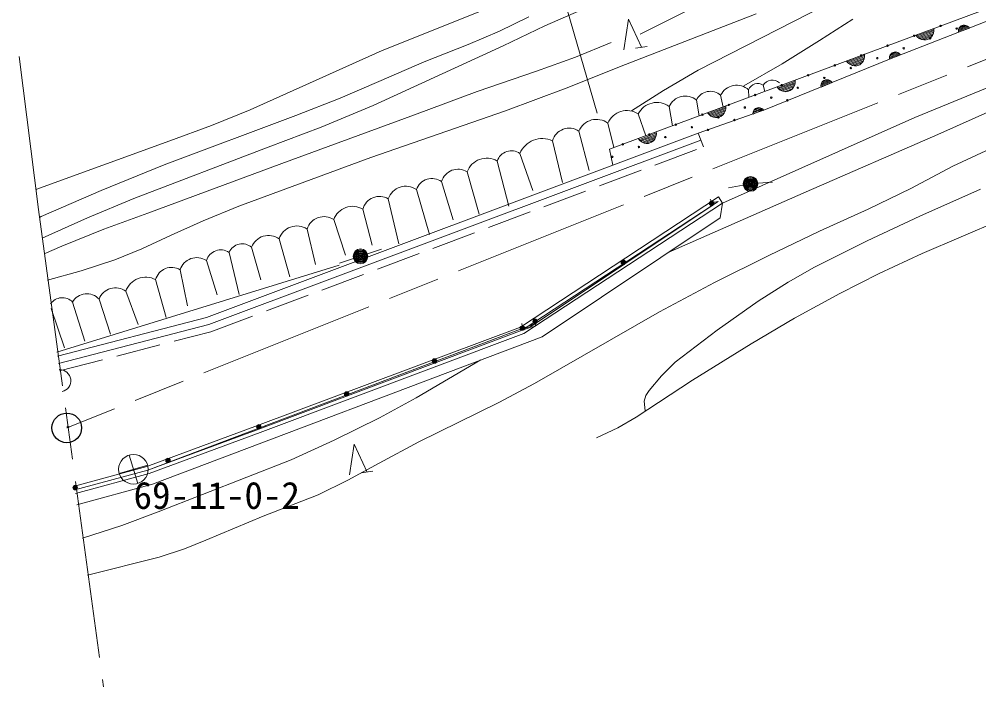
# Model space of a CAD drawing. Units: millimetres, scale not verified. Extents: x 39477 to 671106, y 19738 to 375030.
# Drawn here: x 296678 to 360584, y 259836 to 304286 of the extents above; entities that cross this region are included whole.
import ezdxf
from ezdxf.enums import TextEntityAlignment as Align

# ---------------------------------------------------------------- set-up
doc = ezdxf.new("R2010")
doc.units = ezdxf.units.MM
doc.header["$LTSCALE"] = 986.92
doc.linetypes.add('CHAIN', pattern=[18.5, 12, -1.5, 3.5, -1.5])
doc.linetypes.add('USER1', pattern=[4, 3, -1])
for name, color, linetype, lineweight in [('M-BGD', 7, 'Continuous', 13), ('M-BMK', 2, 'CHAIN', 13), ('M-BMK-SRVR', 3, 'Continuous', 25), ('M-STR-HTXT', 7, 'Continuous', 13)]:
    doc.layers.add(name, color=color, linetype=linetype, lineweight=lineweight)
doc.layers.add('M-OTRS', color=6, linetype='Continuous')
doc.styles.add('ＭＳ ゴシック', font='')
doc.styles.get('ＭＳ ゴシック').set_extended_font_data('MS Gothic')

# ---------------------------------------------------------------- blocks, each defined once
blk = doc.blocks.new('BUHIN8')
at = {"color": 6, "linetype": 'Continuous', "lineweight": 25}
for radius in [0.0437, 0.0375, 0.0312, 0.025, 0.0187, 0.0125, 0.0063]:
    blk.add_circle((0, 0), radius, dxfattribs=at)

msp = doc.modelspace()

# ---------------------------------------------------------------- linework, layer by layer
at = {"layer": 'M-BGD'}
for p, q in [((346350.4, 307451.8), (338032.7, 303298.4)), ((320851.3, 302191.8), (329595.3, 305706.7)), ((331692, 303842.2), (334593.1, 305106.5)), ((341887.9, 300899.7), (350385.4, 305211.9)), ((330610, 304453), (328661.9, 303498.4)), ((335997.5, 295624.1), (360686.2, 304825.4)), ((336947.7, 302247.6), (337249.3, 304285)), ((337050.9, 301272), (345754.2, 304652.5)), ((337249.3, 304285), (338119, 302418)), ((349969.7, 302858.6), (352193.2, 304286.8)), ((354627.4, 301621.8), (361402.8, 304257.8)), ((328909, 302519.2), (331692, 303842.2)), ((356389.9, 303224.2), (357591.5, 303672)), ((356464.8, 303170), (357570.3, 303582)), ((357591.5, 303672), (357597.1, 303509.9)), ((359222.4, 303511.1), (359237.9, 303601.8)), ((359962.7, 303697.5), (359227.3, 303411.4)), ((359233.9, 303481.7), (359910.4, 303744.9)), ((359237.9, 303601.8), (359282.8, 303704)), ((359858.1, 303792.3), (359240.4, 303552)), ((359261.6, 303628), (359791.1, 303834)), ((359282.8, 303704), (359339.2, 303776.7)), ((359709.4, 303869.9), (359297.6, 303709.7)), ((359339.2, 303776.7), (359416, 303840.5)), ((359368.6, 303788.2), (359604, 303879.7)), ((359416, 303840.5), (359533.7, 303886.2)), ((359533.7, 303886.2), (359633.4, 303891.2)), ((359633.4, 303891.2), (359724.1, 303875.6)), ((359724.1, 303875.6), (359826.2, 303830.7)), ((359826.2, 303830.7), (359899, 303774.3)), ((359899, 303774.3), (359962.7, 303697.5)), ((328661.9, 303498.4), (326575.8, 302599.3)), ((356491.7, 303097.9), (356389.9, 303224.2)), ((356608.6, 303004.6), (356491.7, 303097.9)), ((357573.1, 303500.9), (356515.7, 303106.9)), ((356566.6, 303043.7), (357575.9, 303419.9)), ((356773.5, 302929.2), (356608.6, 303004.6)), ((357530.7, 303320.9), (356665.6, 302998.5)), ((356764.6, 302953.3), (357485.5, 303221.9)), ((356920.5, 302901.9), (356773.5, 302929.2)), ((357392.2, 303105.1), (356911.6, 302926)), ((357274.9, 302979.2), (357082.6, 302907.6)), ((357401.2, 303081), (357274.9, 302979.2)), ((357494.4, 303197.9), (357401.2, 303081)), ((357569.8, 303362.9), (357494.4, 303197.9)), ((357597.1, 303509.9), (357569.8, 303362.9)), ((359227.3, 303411.4), (359222.4, 303511.1)), ((320244.5, 298544), (328909, 302519.2)), ((326575.8, 302599.3), (323638.7, 301440.3)), ((336100, 302733.6), (333723.1, 301768.8)), ((337728.6, 302361.2), (338509.4, 302474.9)), ((347496, 301314.5), (349969.7, 302858.6)), ((357082.6, 302907.6), (356920.5, 302901.9)), ((312054.8, 298258.5), (320851.3, 302191.8)), ((333723.1, 301768.8), (331136.1, 300830.3)), ((351768.6, 301501.9), (352970.1, 301949.7)), ((351843.5, 301447.7), (352948.9, 301859.6)), ((352951.8, 301778.6), (351894.4, 301384.5)), ((351945.3, 301321.4), (352954.6, 301697.6)), ((352948.5, 301640.5), (352873.1, 301475.6)), ((352975.8, 301787.6), (352948.5, 301640.5)), ((352970.1, 301949.7), (352975.8, 301787.6)), ((354626.6, 301723.1), (354642.1, 301813.8)), ((354631.5, 301623.4), (354626.6, 301723.1)), ((355366.9, 301909.5), (354631.5, 301623.4)), ((354638.1, 301693.7), (355314.6, 301956.9)), ((354642.1, 301813.8), (354687.1, 301915.9)), ((355262.3, 302004.3), (354644.6, 301763.9)), ((354665.8, 301839.9), (355195.3, 302045.9)), ((354687.1, 301915.9), (354743.4, 301988.7)), ((355113.6, 302081.9), (354701.8, 301921.6)), ((354743.4, 301988.7), (354820.2, 302052.4)), ((354772.8, 302000.1), (355008.2, 302091.7)), ((354820.2, 302052.4), (354937.9, 302098.2)), ((354937.9, 302098.2), (355037.6, 302103.1)), ((355037.6, 302103.1), (355128.3, 302087.6)), ((355128.3, 302087.6), (355230.4, 302042.7)), ((355230.4, 302042.7), (355303.2, 301986.3)), ((355303.2, 301986.3), (355366.9, 301909.5)), ((323638.7, 301440.3), (320624.1, 300140.7)), ((333101.7, 299694.6), (337050.9, 301272)), ((344930.3, 299839.2), (347496, 301314.5)), ((346383.3, 298266.8), (354627.4, 301621.8)), ((351870.4, 301375.6), (351768.6, 301501.9)), ((351987.2, 301282.3), (351870.4, 301375.6)), ((352152.2, 301206.9), (351987.2, 301282.3)), ((352909.4, 301598.6), (352044.3, 301276.2)), ((352143.2, 301230.9), (352864.2, 301499.6)), ((352299.2, 301179.6), (352152.2, 301206.9)), ((352770.9, 301382.8), (352290.2, 301203.6)), ((352461.3, 301185.3), (352299.2, 301179.6)), ((352653.6, 301256.9), (352461.3, 301185.3)), ((352779.8, 301358.7), (352653.6, 301256.9)), ((352873.1, 301475.6), (352779.8, 301358.7)), ((331136.1, 300830.3), (327183.5, 299468.8)), ((339578.6, 299543.4), (341887.9, 300899.7)), ((320624.1, 300140.7), (318051.2, 299030.5)), ((346229.7, 299882.7), (346333.4, 299476.2)), ((347147.2, 299779.5), (348348.8, 300227.3)), ((347249, 299653.3), (347147.2, 299779.5)), ((347222.2, 299725.4), (348327.6, 300137.3)), ((348330.4, 300056.3), (347273.1, 299662.2)), ((347324, 299599.1), (348333.3, 299975.2)), ((348288, 299876.3), (347422.9, 299553.9)), ((347521.9, 299508.6), (348242.8, 299777.3)), ((348251.8, 299753.3), (348158.5, 299636.4)), ((348327.2, 299918.2), (348251.8, 299753.3)), ((348354.5, 300065.2), (348327.2, 299918.2)), ((348348.8, 300227.3), (348354.5, 300065.2)), ((350071.6, 299870), (350085.7, 299960.9)), ((350078, 299770.4), (350071.6, 299870)), ((350808.9, 300067.8), (350078, 299770.4)), ((350083.5, 299840.7), (350755.9, 300114.4)), ((350085.7, 299960.9), (350129, 300063.7)), ((350702.9, 300160.9), (350088.9, 299911.1)), ((350109, 299987.4), (350635.2, 300201.6)), ((350129, 300063.7), (350184.3, 300137.3)), ((350552.9, 300236.2), (350143.6, 300069.7)), ((350184.3, 300137.3), (350260.1, 300202.3)), ((350213.5, 300149.2), (350447.4, 300244.4)), ((350260.1, 300202.3), (350377, 300249.8)), ((350377, 300249.8), (350476.6, 300256.3)), ((350476.6, 300256.3), (350567.6, 300242.2)), ((350567.6, 300242.2), (350670.4, 300198.8)), ((350670.4, 300198.8), (350744, 300143.6)), ((350744, 300143.6), (350808.9, 300067.8)), ((356327.1, 297742.8), (362640.8, 300346.2)), ((327183.5, 299468.8), (322995.2, 297917.7)), ((329060.2, 298188.8), (333101.7, 299694.6)), ((337456.4, 298180.6), (339578.6, 299543.4)), ((343391.6, 299225.3), (343549.9, 298438.8)), ((345255.4, 299577.9), (345279.7, 299083.5)), ((347365.9, 299560), (347249, 299653.3)), ((347530.8, 299484.6), (347365.9, 299560)), ((347677.9, 299457.3), (347530.8, 299484.6)), ((348149.5, 299660.4), (347668.9, 299481.3)), ((347840, 299463), (347677.9, 299457.3)), ((348032.2, 299534.6), (347840, 299463)), ((348158.5, 299636.4), (348032.2, 299534.6)), ((318051.2, 299030.5), (315111.8, 297881.1)), ((316781.7, 297106), (320244.5, 298544)), ((339966.3, 298466.6), (340178.8, 297182.5)), ((341778.5, 298893.3), (341957.8, 297845.5)), ((342525.9, 298057.2), (343727.5, 298505)), ((343727.5, 298505), (343733.1, 298342.9)), ((315111.8, 297881.1), (306326.7, 294593.4)), ((309480.5, 297205.3), (312054.8, 298258.5)), ((322995.2, 297917.7), (314170.3, 294667)), ((320104.9, 295076.4), (329060.2, 298188.8)), ((337905.3, 297981.9), (338416.7, 296525.7)), ((341894.1, 296704.2), (346383.3, 298266.8)), ((342627.7, 297930.9), (342525.9, 298057.2)), ((342600.8, 298003), (343706.3, 298415)), ((342744.6, 297837.7), (342627.7, 297930.9)), ((343709.1, 298334), (342651.7, 297939.9)), ((342702.6, 297876.8), (343711.9, 298252.9)), ((342909.5, 297762.3), (342744.6, 297837.7)), ((343666.7, 298154), (342801.6, 297831.5)), ((342900.6, 297786.3), (343621.5, 298055)), ((343528.2, 297938.1), (343047.6, 297759)), ((343410.9, 297812.3), (343218.6, 297740.6)), ((343537.2, 297914.1), (343410.9, 297812.3)), ((343630.4, 298031), (343537.2, 297914.1)), ((343705.8, 298195.9), (343630.4, 298031)), ((343733.1, 298342.9), (343705.8, 298195.9)), ((345539.3, 298001.6), (345551.1, 298092.8)), ((345551.1, 298092.8), (345591.9, 298196.7)), ((345551.9, 297972.7), (346217.3, 298263.1)), ((346163.1, 298308.4), (345555.6, 298043.1)), ((345573.7, 298119.9), (346094.4, 298347.3)), ((345591.9, 298196.7), (345645.2, 298271.7)), ((346011.3, 298379.9), (345606.3, 298203)), ((345645.2, 298271.7), (345719.4, 298338.5)), ((345674.2, 298284.3), (345905.6, 298385.4)), ((345719.4, 298338.5), (345835.1, 298389)), ((345835.1, 298389), (345934.5, 298398)), ((345934.5, 298398), (346025.8, 298386.2)), ((346025.8, 298386.2), (346129.7, 298345.4)), ((346129.7, 298345.4), (346204.6, 298292.1)), ((346204.6, 298292.1), (346271.4, 298217.9)), ((357851.4, 296615.5), (361587.9, 298280.6)), ((306703.1, 296182.9), (309480.5, 297205.3)), ((335876.8, 297360.8), (336289.3, 295732.9)), ((343056.5, 297735), (342909.5, 297762.3)), ((343218.6, 297740.6), (343056.5, 297735)), ((343515, 292040.8), (356327.1, 297742.8)), ((309150.3, 284420.7), (341894.1, 296704.2)), ((313269, 295755), (316781.7, 297106)), ((333956.5, 296836.9), (334627.3, 294207.5)), ((337904.6, 296334.9), (339106.1, 296782.7)), ((337979.5, 296280.7), (339084.9, 296692.7)), ((339087.8, 296611.6), (338030.4, 296217.6)), ((338081.3, 296154.4), (339090.6, 296530.6)), ((339111.8, 296620.6), (339084.5, 296473.6)), ((339106.1, 296782.7), (339111.8, 296620.6)), ((341894.1, 296704.2), (342240.8, 295780.2)), ((349098.2, 292793), (357851.4, 296615.5)), ((297779.8, 292940.1), (306703.1, 296182.9)), ((309299.1, 283949.4), (342067.5, 296242.2)), ((309299.1, 283949.4), (342067.5, 296242.2)), ((332185, 296193.6), (332867.3, 293421.7)), ((338006.4, 296208.6), (337904.6, 296334.9)), ((338123.2, 296115.3), (338006.4, 296208.6)), ((338288.2, 296040), (338123.2, 296115.3)), ((339045.4, 296431.6), (338180.3, 296109.2)), ((338279.2, 296064), (339000.2, 296332.7)), ((338435.2, 296012.6), (338288.2, 296040)), ((338906.9, 296215.8), (338426.2, 296036.7)), ((338597.3, 296018.3), (338435.2, 296012.6)), ((338789.5, 296090), (338597.3, 296018.3)), ((338915.8, 296191.8), (338789.5, 296090)), ((339009.1, 296308.6), (338915.8, 296191.8)), ((339084.5, 296473.6), (339009.1, 296308.6)), ((362107.1, 296016.6), (358852.3, 294493.2)), ((304320.9, 292337.5), (313269, 295755)), ((330025.9, 295349.7), (330875.8, 292890.6)), ((336211.1, 294572.3), (335997.5, 295624.1)), ((314170.3, 294667), (305248.3, 291379.9)), ((311309.7, 291830.4), (320104.9, 295076.4)), ((328510.4, 294844), (329276.1, 291842.9)), ((306326.7, 294593.4), (302126.3, 292877.2)), ((326505.3, 294125.9), (327315.8, 291313.2)), ((358852.3, 294493.2), (356062.9, 293014.9)), ((324807.6, 293471.5), (325570.8, 290918.2)), ((345871.2, 293359.3), (346854.6, 293436)), ((302126.3, 292877.2), (298144.4, 291144.1)), ((323132.5, 292942.5), (323999.5, 289956.1)), ((339905.6, 288745.7), (349098.2, 292793)), ((344894.6, 293231), (343924.7, 293051.2)), ((356062.9, 293014.9), (353226, 291632.4)), ((360700.9, 292961.9), (356654, 291178.7)), ((301229.3, 291069.1), (304320.9, 292337.5)), ((321256.9, 292324.8), (321971, 289335)), ((330062.1, 283792), (343244, 292453.2)), ((342821.1, 291880.1), (343231.5, 292154.2)), ((343244, 292453.2), (343515, 292040.8)), ((356804.6, 288684), (365664.1, 292490.7)), ((308932.8, 290867.1), (311309.7, 291830.4)), ((319565.1, 291630.4), (320192.1, 289239.2)), ((330174.5, 283570.7), (342821.1, 291880.1)), ((330287, 283349.3), (343515, 292040.8)), ((331058.5, 284023), (342821.1, 291880.1)), ((331058.5, 284023), (342821.1, 291880.1)), ((343515, 292040.8), (343369.3, 291059.4)), ((353226, 291632.4), (349972.2, 290180.8)), ((298144.4, 291144.1), (298021.2, 291089.6)), ((298200.2, 289716.6), (301229.3, 291069.1)), ((305248.3, 291379.9), (302322, 290303.5)), ((306809.4, 289898.2), (308932.8, 290867.1)), ((317628.1, 290941.1), (318405.3, 288571.7)), ((331513, 283139.7), (343369.3, 291059.4)), ((356654, 291178.7), (353154.4, 289536)), ((302322, 290303.5), (299526.7, 289170.7)), ((315844.8, 290314.9), (316416.7, 287956.4)), ((349972.2, 290180.8), (346593, 288559.2)), ((304839, 288989), (306809.4, 289898.2)), ((313989.2, 289655), (314702.4, 287136.6)), ((353154.4, 289536), (349642.1, 287767.1)), ((299526.7, 289170.7), (298337.6, 288663.2)), ((303055.7, 288274.7), (304839, 288989)), ((312154.4, 289102.8), (312775.5, 286937.7)), ((319874.7, 288653.5), (320809.7, 288967.9)), ((300804.9, 287535.7), (303055.7, 288274.7)), ((310655.6, 288762.5), (311333.9, 285952.4)), ((318937.5, 288346.1), (317998.1, 288045.5)), ((346593, 288559.2), (342990.9, 286757.1)), ((353959.5, 287362.9), (356804.6, 288684)), ((299190.5, 282124.2), (317991.1, 287899.4)), ((307394.7, 287604.7), (307897.3, 285207.9)), ((309145.9, 288216.9), (309868.4, 285942.9)), ((349642.1, 287767.1), (347885.3, 286773)), ((298566.2, 286910.6), (300804.9, 287535.7)), ((305763.2, 286943.6), (306462.3, 284428.7)), ((351319, 286026.9), (353959.5, 287362.9)), ((342990.9, 286757.1), (339315.6, 284804.7)), ((347885.3, 286773), (345879.9, 285514.6)), ((303776, 286167.4), (304591.2, 283950.9)), ((348311.6, 284379.1), (351319, 286026.9)), ((298811.3, 285031.7), (299688, 282397)), ((300228.7, 285455.7), (301049.7, 282854.5)), ((301993.6, 285647.3), (302759, 283325.7)), ((345879.9, 285514.6), (343161.9, 283573.9)), ((299225.1, 281859.2), (309150.3, 284420.7)), ((339315.6, 284804.7), (330990.4, 280038.9)), ((299289.4, 281366.1), (309299.1, 283949.4)), ((299289.4, 281366.1), (309299.1, 283949.4)), ((305248.6, 274266), (331058.5, 284023)), ((312545.8, 277226.1), (330062.1, 283792)), ((330648.2, 283748.9), (331058.5, 284023)), ((345419.3, 282681.1), (348311.6, 284379.1)), ((305552.8, 273325.9), (331513, 283139.7)), ((312631.8, 276994.9), (330174.5, 283570.7)), ((312631.8, 276994.9), (330174.5, 283570.7)), ((312717.9, 276763.7), (330287, 283349.3)), ((330174.5, 283570.7), (330636.6, 283743.9)), ((343161.9, 283573.9), (340363, 281448)), ((341516.7, 280250.1), (345419.3, 282681.1)), ((323119.8, 279065.7), (327431.1, 281596.6)), ((340363, 281448), (339463.4, 280545.5)), ((330990.4, 280038.9), (328613.5, 278757.2)), ((337760.3, 277794), (341516.7, 280250.1)), ((339463.4, 280545.5), (338628, 279560.9)), ((338628, 279560.9), (338406.4, 279222)), ((320662.7, 277736.5), (323119.8, 279065.7)), ((328613.5, 278757.2), (325960.4, 277448.4)), ((338406.4, 279222), (338288.4, 278861.6)), ((338288.4, 278861.6), (338376.1, 278203.3)), ((317656.9, 276259.9), (320662.7, 277736.5)), ((325960.4, 277448.4), (323302.4, 276145.3)), ((336548.6, 277088), (337760.3, 277794)), ((305173.4, 274501.3), (312545.8, 277226.1)), ((305248.6, 274266), (312631.8, 276994.9)), ((305323.7, 274030.7), (312717.9, 276763.7)), ((312169.8, 276821.7), (312631.8, 276994.9)), ((312631.8, 276994.9), (313094.7, 277166)), ((335123.2, 276405.8), (336548.6, 277088)), ((314782.3, 274956.5), (317656.9, 276259.9)), ((323302.4, 276145.3), (320649.3, 274727.7)), ((318674.3, 273958.5), (318975.9, 275995.9)), ((318975.9, 275995.9), (319845.6, 274128.9)), ((305936.6, 271488.9), (314782.3, 274956.5)), ((300355, 273196.2), (305173.4, 274501.3)), ((300387.2, 272949.3), (305248.6, 274266)), ((300387.2, 272949.3), (305248.6, 274266)), ((320649.3, 274727.7), (318574, 273585.1)), ((319455.2, 274072.1), (320236.1, 274185.7)), ((300419.4, 272702.4), (305323.7, 274030.7)), ((318574, 273585.1), (316593.6, 272616.8)), ((300516.1, 271961.7), (305552.8, 273325.9)), ((316593.6, 272616.8), (312915.5, 271190.3)), ((303506.7, 270586.6), (305936.6, 271488.9)), ((312915.5, 271190.3), (309101.4, 269600.1)), ((300883.8, 269721.6), (303506.7, 270586.6)), ((309101.4, 269600.1), (307680, 269031.7)), ((305994.9, 268474), (301235.9, 267266.5)), ((307680, 269031.7), (305994.9, 268474))]:
    msp.add_line(p, q, dxfattribs=at)
at = {"layer": 'M-BGD', "linetype": 'USER1'}
for p, q in [((309447.8, 283478.2), (342240.8, 295780.2)), ((299353.7, 280873.1), (309447.8, 283478.2))]:
    msp.add_line(p, q, dxfattribs=at)
at = {"layer": 'M-BGD'}
for points in [[(343231.5, 292154.2), (342988.7, 292110.2), (342939.3, 292106.2), (342893.4, 292110.5), (342845.3, 292126.8), (342803.6, 292149.3), (342764.7, 292183.7), (342734.2, 292220.8), (342713, 292268.3), (342701.9, 292308.9)], [(330636.6, 283743.9), (330390.2, 283756.4), (330341.2, 283763.9), (330297.4, 283778.5), (330254.3, 283805.4), (330218.9, 283836.8), (330188.9, 283879.1), (330167.6, 283922.2), (330157.9, 283973.3), (330156.3, 284015.4)], [(331089.7, 284079.7), (331093, 284033.9), (331087.5, 283981.5), (331069.6, 283928.1), (331047.4, 283891.5), (331014.2, 283852.9), (330973.3, 283822.9), (330932.8, 283804.3), (330891, 283792.9), (330648.2, 283748.9)], [(300387.2, 272949.3), (305248.6, 274266), (312631.8, 276994.9)]]:
    msp.add_lwpolyline(points, dxfattribs=at)
for centre, radius in [((358041, 303839.6), 49.3), ((359110.5, 303664.4), 49.3), ((356277.5, 303182.4), 49.3), ((357347, 303007.2), 49.3), ((354514, 302525.1), 49.3), ((355583.5, 302350), 49.3), ((352750.5, 301867.9), 49.3), ((353820.1, 301692.7), 49.3), ((350987.1, 301210.7), 49.3), ((352056.6, 301035.5), 49.3), ((349223.6, 300553.5), 49.3), ((350293.1, 300378.3), 49.3), ((347460.1, 299896.2), 49.3), ((348529.6, 299721), 49.3), ((345696.6, 299239), 49.3), ((346766.1, 299063.8), 49.3), ((343933.1, 298581.8), 49.3), ((345002.6, 298406.6), 49.3), ((347835.6, 298888.6), 49.3), ((342169.6, 297924.5), 49.3), ((346072.2, 298231.4), 49.3), ((340406.2, 297267.3), 49.3), ((343239.1, 297749.3), 49.3), ((344308.7, 297574.2), 49.3), ((338642.7, 296610.1), 49.3), ((341475.7, 297092.1), 49.3), ((342545.2, 296916.9), 49.3), ((336879.2, 295952.8), 49.3), ((339712.2, 296434.9), 49.3), ((337948.7, 295777.7), 49.3), ((336185.2, 295120.4), 49.3), ((345379.5, 293321), 493.2), ((345379.5, 293321), 434), ((345379.5, 293321), 374.8), ((345379.5, 293321), 315.6), ((345379.5, 293321), 256.5), ((345379.5, 293321), 197.3), ((345379.5, 293321), 138.1), ((345379.5, 293321), 78.9), ((345379.5, 293321), 19.7), ((342794.7, 292025.8), 148), ((342794.7, 292025.8), 130.3), ((342794.7, 292025.8), 113.2), ((342794.7, 292025.8), 95.5), ((342794.7, 292025.8), 78.5), ((342794.7, 292025.8), 57.7), ((342794.7, 292025.8), 40), ((342794.7, 292025.8), 22.9), ((342794.7, 292025.8), 4.44), ((319407.2, 288496.4), 493.2), ((319407.2, 288496.4), 434), ((319407.2, 288496.4), 374.8), ((319407.2, 288496.4), 315.6), ((319407.2, 288496.4), 256.5), ((319407.2, 288496.4), 197.3), ((319407.2, 288496.4), 138.1), ((319407.2, 288496.4), 78.9), ((319407.2, 288496.4), 19.7), ((336913.4, 288097.2), 148), ((336913.4, 288097.2), 130.3), ((336913.4, 288097.2), 113.2), ((336913.4, 288097.2), 95.5), ((336913.4, 288097.2), 78.5), ((336913.4, 288097.2), 57.7), ((336913.4, 288097.2), 40), ((336913.4, 288097.2), 22.9), ((336913.4, 288097.2), 4.44), ((330182.1, 283718.5), 148), ((330182.1, 283718.5), 130.3), ((330182.1, 283718.5), 113.2), ((330182.1, 283718.5), 95.5), ((330182.1, 283718.5), 78.5), ((330182.1, 283718.5), 57.7), ((330182.1, 283718.5), 40), ((331032.1, 284168.6), 148), ((331032.1, 284168.6), 130.3), ((331032.1, 284168.6), 113.2), ((331032.1, 284168.6), 95.5), ((331032.1, 284168.6), 78.5), ((331032.1, 284168.6), 57.7), ((331032.1, 284168.6), 40), ((331032.1, 284168.6), 22.9), ((331032.1, 284168.6), 4.44), ((330182.1, 283718.5), 22.9), ((330182.1, 283718.5), 4.44), ((324334.5, 281526.6), 148), ((324334.5, 281526.6), 130.3), ((324334.5, 281526.6), 113.2), ((324334.5, 281526.6), 95.5), ((324334.5, 281526.6), 78.5), ((324334.5, 281526.6), 57.7), ((324334.5, 281526.6), 40), ((324334.5, 281526.6), 22.9), ((324334.5, 281526.6), 4.44), ((318486.9, 279334.7), 148), ((318486.9, 279334.7), 130.3), ((318486.9, 279334.7), 113.2), ((318486.9, 279334.7), 95.5), ((318486.9, 279334.7), 78.5), ((318486.9, 279334.7), 57.7), ((318486.9, 279334.7), 40), ((318486.9, 279334.7), 22.9), ((318486.9, 279334.7), 4.44), ((299936.3, 277126.4), 22.2), ((312639.4, 277142.8), 148), ((312640.1, 277142.7), 148), ((312639.4, 277142.8), 130.3), ((312640.1, 277142.7), 130.3), ((312639.4, 277142.8), 113.2), ((312640.1, 277142.7), 113.2), ((312639.4, 277142.8), 95.5), ((312640.1, 277142.7), 95.5), ((312639.4, 277142.8), 78.5), ((312640.1, 277142.7), 78.5), ((312639.4, 277142.8), 57.7), ((312640.1, 277142.7), 57.7), ((312639.4, 277142.8), 40), ((312640.1, 277142.7), 40), ((312639.4, 277142.8), 22.9), ((312640.1, 277142.7), 22.9), ((312639.4, 277142.8), 4.44), ((312640.1, 277142.7), 4.44), ((306586.4, 274905.2), 148), ((306586.4, 274905.2), 130.3), ((306586.4, 274905.2), 113.2), ((306586.4, 274905.2), 95.5), ((306586.4, 274905.2), 78.5), ((306586.4, 274905.2), 57.7), ((306586.4, 274905.2), 40), ((306586.4, 274905.2), 22.9), ((306586.4, 274905.2), 4.44), ((300408.6, 273095.8), 148), ((300408.6, 273095.8), 130.3), ((300408.6, 273095.8), 113.2), ((300408.6, 273095.8), 95.5), ((300408.6, 273095.8), 78.5), ((300408.6, 273095.8), 57.7), ((300408.6, 273095.8), 40), ((300408.6, 273095.8), 22.9), ((300408.6, 273095.8), 4.44)]:
    msp.add_circle(centre, radius, dxfattribs=at)
for centre, radius, start, end in [((344455.8, 298702.8), 1185.5, 47.58493, 153.84515), ((345856.8, 299365), 638, 54.23859, 160.49878), ((346827.1, 299557.2), 680.4, 45.14828, 151.40851), ((341032.4, 298000.4), 1163.6, 50.11804, 156.37823), ((342709.6, 298454.5), 1029.3, 48.49854, 154.75873), ((339139.4, 297358.4), 1382.7, 53.27646, 153.19568), ((337152.8, 296816.5), 1387.2, 57.15164, 156.89752), ((335116, 296368), 1250.8, 52.53995, 157.979), ((333311.9, 295850.9), 1178, 56.82791, 163.08813), ((331511.4, 294732.9), 1608.5, 65.2471, 157.44836), ((329457.8, 294528.6), 998.6, 55.32382, 161.58405), ((327812.3, 293634.8), 1396.3, 60.00281, 159.40265), ((325901.8, 293162.2), 1137.1, 57.95258, 164.21277), ((324168.4, 292578.9), 1097.9, 54.39441, 160.6546), ((322426.7, 291929.3), 1234.9, 55.14377, 161.3139), ((320671.4, 291343.3), 1143, 59.18454, 165.44476), ((318873.1, 290508.8), 1318, 58.33008, 160.84662), ((316971.3, 289959.4), 1181.2, 56.21851, 162.4787), ((315164.4, 289289.2), 1230.9, 56.44714, 162.7074), ((313278.9, 288691), 1197.5, 53.61945, 159.87964), ((310105.3, 287923.7), 1003.3, 56.74048, 163.00067), ((311532.7, 288370.7), 960.6, 49.66229, 155.92249), ((308499.8, 287254.2), 1159.4, 56.13727, 162.39752), ((306826.9, 286662.5), 1100.2, 58.9299, 165.19012), ((305099.6, 285710.7), 1400.2, 61.70981, 160.96191), ((303079.9, 285239), 1160.4, 53.13763, 159.39783), ((299552.5, 284799.9), 942, 44.13083, 145.88928), ((301183, 284889.7), 1109.6, 43.06573, 149.32593), ((299379.3, 280212.6), 739.9, 282.08923, 92.77335)]:
    msp.add_arc(centre, radius, start, end, dxfattribs=at)
at = {"layer": 'M-BMK'}
for p, q in [((370816, 305517.5), (299849.2, 277073.9)), ((296677.9, 301804.1), (297953.9, 291605.3)), ((297953.9, 291605.3), (302301.5, 259835.9))]:
    msp.add_line(p, q, dxfattribs=at)
at = {"layer": 'M-BMK-SRVR', "lineweight": 13}
for p, q in [((304568.7, 273371.8), (304006.9, 275264)), ((303341.7, 274037), (305233.9, 274598.7))]:
    msp.add_line(p, q, dxfattribs=at)
at = {"layer": 'M-BMK-SRVR'}
msp.add_circle((299849.2, 277073.9), 986.9, dxfattribs=at)
at = {"layer": 'M-BMK-SRVR', "lineweight": 13}
msp.add_circle((304287.8, 274317.9), 986.9, dxfattribs=at)
at = {"layer": 'M-STR-HTXT'}
msp.add_line((335163.2, 298034.9), (328321.4, 321779.6), dxfattribs=at)

# ---------------------------------------------------------------- block references
at = {"layer": 'M-OTRS', "xscale": 986.9202, "yscale": 986.9202}
msp.add_blockref('BUHIN8', (299936.3, 277126.4), dxfattribs=at)

# ---------------------------------------------------------------- texts
at = {"layer": 'M-BMK-SRVR', "style": 'ＭＳ ゴシック'}
msp.add_text('69-11-0-2', height=1809, dxfattribs=at).set_placement((304296.6, 271136.7), align=Align.BOTTOM_LEFT)

doc.saveas('drawing.dxf')
